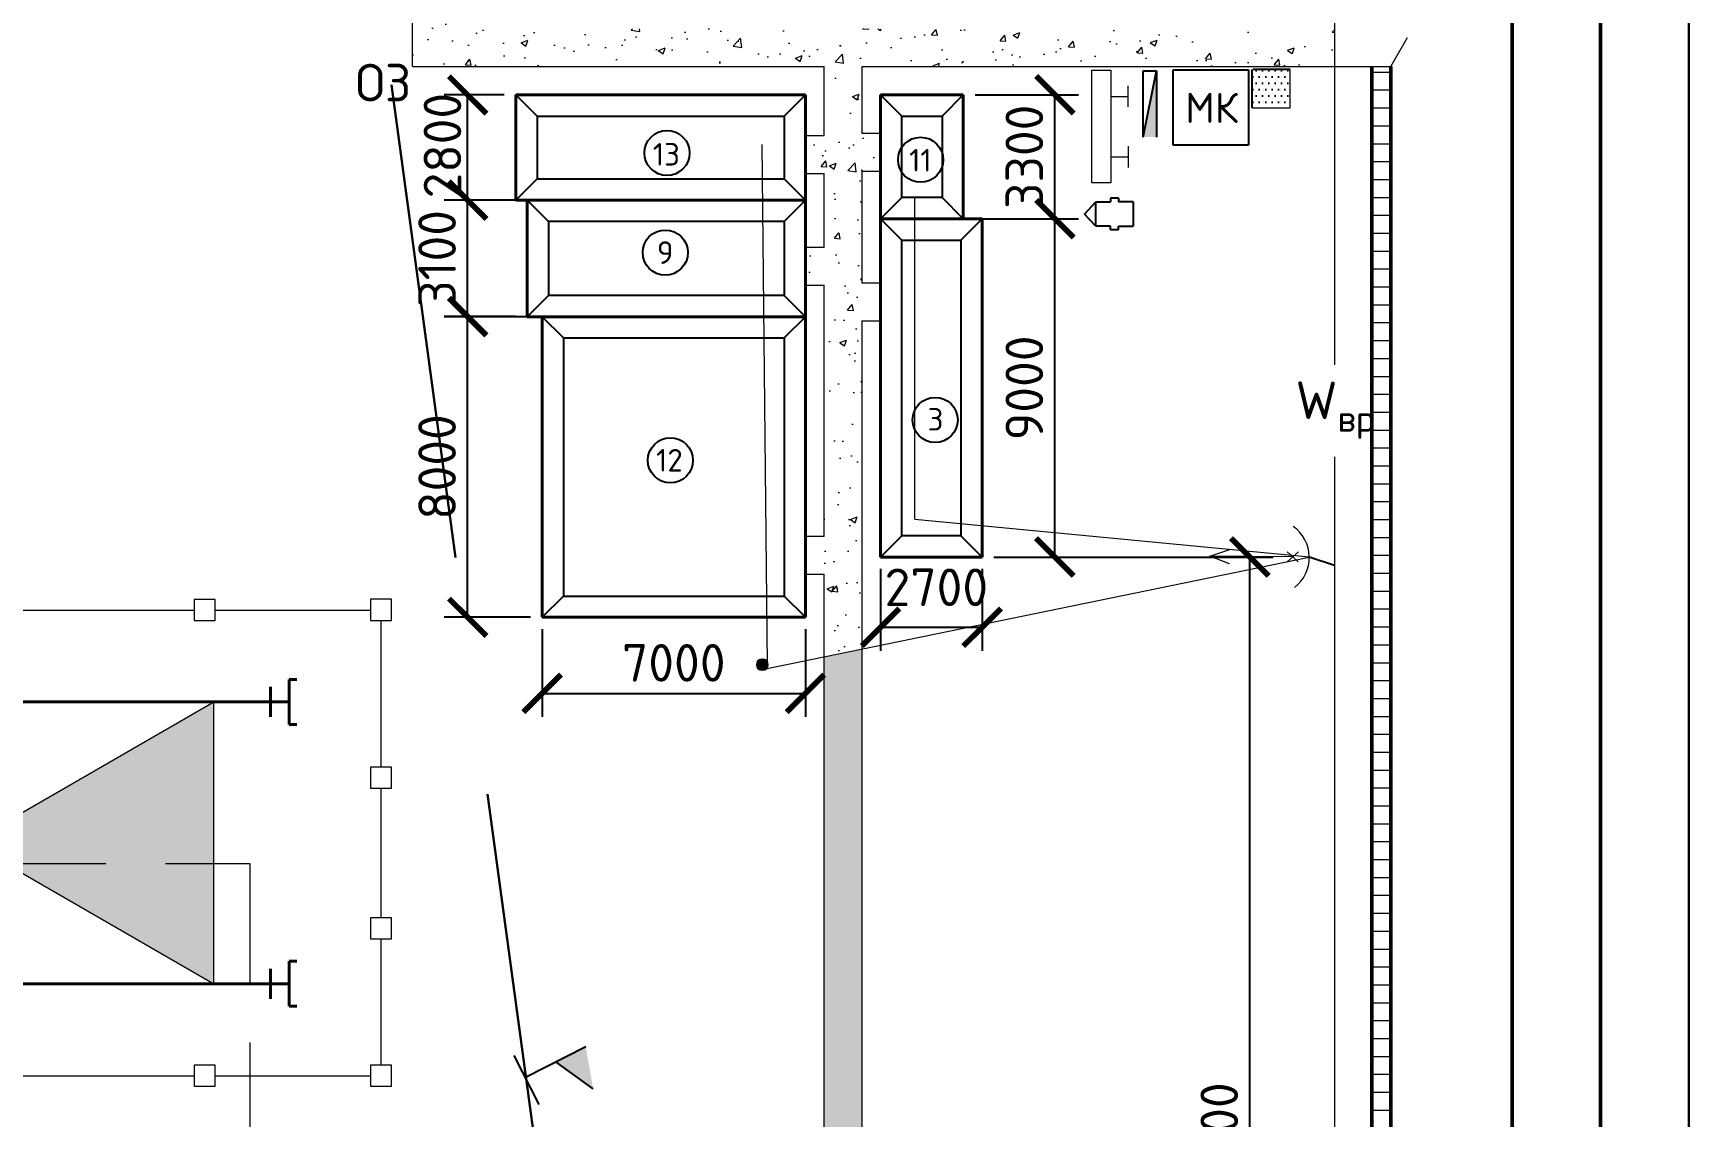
# Model space of a CAD drawing. Header units: millimetres. Extents: x -782 to 10910, y 3841 to 9763.
# Drawn here: x 2377.9 to 2465.9, y 8466.9 to 8524.5 of the extents above; entities that cross this region are included whole.
import ezdxf

# ---------------------------------------------------------------- set-up
doc = ezdxf.new("R2010")
doc.units = ezdxf.units.MM
doc.linetypes.add('штриховая2', pattern=[9.525, 6.35, -3.175])
for name, color, linetype, lineweight in [('0.2 сетевой', 7, 'Continuous', 20), ('красный', 1, 'Continuous', 30), ('Оbводка', 1, 'Continuous', 90), ('Тонкая 0.3', 140, 'Continuous', 25)]:
    doc.layers.add(name, color=color, linetype=linetype, lineweight=lineweight)
doc.layers.add('1', color=7, linetype='Continuous')
doc.layers.add('Системный слой', color=7, linetype='Continuous')
doc.styles.add('2.5', font='isocpeur.ttf', dxfattribs={"height": 2})
doc.styles.add('Isocpeur', font='isocpeur.ttf')
doc.dimstyles.new('М500 стройгенп', dxfattribs={"dimtxt": 2, "dimasz": 2, "dimexe": 1.25, "dimexo": 0.625, "dimtad": 1, "dimlfac": 500, "dimtxsty": '2.5', "dimblk": 'ARCHTICK', "dimcen": 2.5, "dimadec": 0, "dimazin": 0, "dimtfac": 1, "dimtmove": 0, "dimatfit": 3, "dimfxl": 1, "dimarcsym": 0})
pattern_1 = [(50, (2763.4176, 3860.6352), (4.5546167, -0.398477), [0.47625, -5.23875]), (355, (2763.4176, 3860.635), (-0.8810855, 4.776421), [0.381, -4.1910146]), (100.45144, (2763.797, 3860.602), (3.673531, 4.377944), [0.40475, -4.452256]), (46.1842, (2763.4176, 3861.905), (6.776976, -1.051058), [0.714375, -7.858125]), (96.63556, (2763.982, 3861.8176), (5.935103, 6.185653), [0.607126, -6.67839]), (351.18415, (2763.4176, 3861.905), (5.935103, 6.185653), [0.571499, -6.286493]), (21, (2764.0526, 3861.5877), (3.7903598, -2.55663), [0.47625, -5.23875]), (326, (2764.0526, 3861.5877), (1.5450507, 4.604699), [0.381, -4.191]), (71.45144, (2764.3684, 3861.3747), (5.3354105, 2.0480692), [0.40475, -4.4522484]), (37.5, (2763.4176, 3860.6352), (0.0772151, 2.11387597), [0, -4.1402, 0, -4.2545, 0, -4.206875]), (7.5, (2763.4176, 3860.6352), (1.6704916, 2.5045144), [0, -2.4257, 0, -4.04495, 0, -1.603375]), (327.5, (2762.0015, 3860.6352), (3.3897649, -0.1432186), [0, -1.5875, 0, -4.953, 0, -6.57225]), (317.5, (2761.3665, 3860.6352), (3.7032295, 0.6356623), [0, -2.06375, 0, -3.2893, 0, -4.66725])]
pattern_2 = [(50, (-61.2235, 5234.4324), (3.6436934, -0.3187817), [0.381, -4.191]), (355, (-61.2235, 5234.4324), (-0.7048684, 3.821137), [0.3048, -3.3528117]), (100.45144, (-60.9198, 5234.406), (2.938825, 3.502355), [0.3238002, -3.561805]), (46.1842, (-61.2235, 5235.4484), (5.421581, -0.8408466), [0.5715, -6.2865]), (96.63556, (-60.7717, 5235.3784), (4.748083, 4.9485225), [0.4857005, -5.342712]), (351.18415, (-61.2235, 5235.4484), (4.748083, 4.9485225), [0.457199, -5.029195]), (21, (-60.7155, 5235.1944), (3.0322878, -2.045304), [0.381, -4.191]), (326, (-60.7155, 5235.1944), (1.2360406, 3.6837593), [0.3048, -3.3528]), (71.451445, (-60.4628, 5235.024), (4.2683284, 1.6384554), [0.3238002, -3.5617988]), (37.5, (-61.2235, 5234.4324), (0.06177207, 1.69110078), [0, -3.31216, 0, -3.4036, 0, -3.3655]), (7.5, (-61.2235, 5234.4324), (1.33639325, 2.0036115), [0, -1.94056, 0, -3.23596, 0, -1.2827]), (327.5, (-62.3563, 5234.4324), (2.7118119, -0.1145749), [0, -1.27, 0, -3.9624, 0, -5.2578]), (317.5, (-62.8643, 5234.4324), (2.9625836, 0.5085298), [0, -1.651, 0, -2.63144, 0, -3.7338])]

# ---------------------------------------------------------------- blocks, each defined once
blk = doc.blocks.new('_ArchTick')
at = {"color": 0, "linetype": 'ByBlock', "const_width": 0.15}
blk.add_lwpolyline([(-0.5, -0.5), (0.5, 0.5)], dxfattribs=at)
blk = doc.blocks.new('*D746')
at = {"color": 0, "lineweight": -2, "transparency": 16777216}
for p, q in [((2428.952, 8496.654), (2443.818, 8496.654)), ((2442.568, 8433.624), (2442.568, 8496.654)), ((2432.096, 8433.624), (2443.818, 8433.624))]:
    blk.add_line(p, q, dxfattribs=at)
at = {"layer": 'Defpoints', "color": 0, "lineweight": -3, "transparency": 16777216}
for p in [(2428.327, 8496.654), (2442.568, 8496.654), (2431.471, 8433.624)]:
    blk.add_point(p, dxfattribs=at)
at = {"color": 0, "lineweight": -2, "transparency": 16777216, "xscale": 2, "yscale": 2, "zscale": 2}
for p, rotation in [((2442.568, 8496.654), 90), ((2442.568, 8433.624), 270)]:
    blk.add_blockref('_ArchTick', p, dxfattribs=dict(at, rotation=rotation))
at = {"color": 0, "lineweight": 20, "transparency": 16777216, "insert": (2440.943, 8465.139), "char_height": 2, "attachment_point": 5, "rotation": 90, "style": '2.5'}
blk.add_mtext('38500', dxfattribs=at)
blk = doc.blocks.new('*D790')
at = {"color": 0, "lineweight": -2, "transparency": 16777216}
for p, q in [((2428.952, 8514.654), (2433.449, 8514.654)), ((2432.199, 8496.654), (2432.199, 8514.654)), ((2428.952, 8496.654), (2433.449, 8496.654))]:
    blk.add_line(p, q, dxfattribs=at)
at = {"layer": 'Defpoints', "color": 0, "lineweight": -3, "transparency": 16777216}
for p in [(2428.327, 8514.654), (2432.199, 8514.654), (2428.327, 8496.654)]:
    blk.add_point(p, dxfattribs=at)
at = {"color": 0, "lineweight": -2, "transparency": 16777216, "xscale": 2, "yscale": 2, "zscale": 2}
for p, rotation in [((2432.199, 8514.654), 90), ((2432.199, 8496.654), 270)]:
    blk.add_blockref('_ArchTick', p, dxfattribs=dict(at, rotation=rotation))
at = {"color": 0, "lineweight": 20, "transparency": 16777216, "insert": (2430.574, 8505.654), "char_height": 2, "attachment_point": 5, "rotation": 90, "style": '2.5'}
blk.add_mtext('9000', dxfattribs=at)
blk = doc.blocks.new('*D791')
at = {"color": 0, "lineweight": -2, "transparency": 16777216}
for p, q in [((2427.952, 8521.254), (2433.449, 8521.254)), ((2432.199, 8514.654), (2432.199, 8521.254)), ((2427.952, 8514.654), (2433.449, 8514.654))]:
    blk.add_line(p, q, dxfattribs=at)
at = {"layer": 'Defpoints', "color": 0, "lineweight": -3, "transparency": 16777216}
for p in [(2427.327, 8521.254), (2432.199, 8521.254), (2427.327, 8514.654)]:
    blk.add_point(p, dxfattribs=at)
at = {"color": 0, "lineweight": -2, "transparency": 16777216, "xscale": 2, "yscale": 2, "zscale": 2}
for p, rotation in [((2432.199, 8521.254), 90), ((2432.199, 8514.654), 270)]:
    blk.add_blockref('_ArchTick', p, dxfattribs=dict(at, rotation=rotation))
at = {"color": 0, "lineweight": 20, "transparency": 16777216, "insert": (2430.574, 8517.954), "char_height": 2, "attachment_point": 5, "rotation": 90, "style": '2.5'}
blk.add_mtext('3300', dxfattribs=at)
blk = doc.blocks.new('*D792')
at = {"color": 0, "lineweight": -2, "transparency": 16777216}
for p, q in [((2404.927, 8492.821), (2404.927, 8488.148)), ((2418.927, 8492.821), (2418.927, 8488.148)), ((2404.927, 8489.398), (2418.927, 8489.398))]:
    blk.add_line(p, q, dxfattribs=at)
at = {"layer": 'Defpoints', "color": 0, "lineweight": -3, "transparency": 16777216}
for p in [(2404.927, 8493.446), (2418.927, 8493.446), (2418.927, 8489.398)]:
    blk.add_point(p, dxfattribs=at)
at = {"color": 0, "lineweight": -2, "transparency": 16777216, "xscale": 2, "yscale": 2, "zscale": 2, "rotation": 180}
blk.add_blockref('_ArchTick', (2404.927, 8489.398), dxfattribs=at)
at = {"color": 0, "lineweight": -2, "transparency": 16777216, "xscale": 2, "yscale": 2, "zscale": 2}
blk.add_blockref('_ArchTick', (2418.927, 8489.398), dxfattribs=at)
at = {"color": 0, "lineweight": 20, "transparency": 16777216, "insert": (2411.927, 8491.023), "char_height": 2, "attachment_point": 5, "style": '2.5'}
blk.add_mtext('7000', dxfattribs=at)
blk = doc.blocks.new('*D793')
at = {"color": 0, "lineweight": -2, "transparency": 16777216}
for p, q in [((2422.927, 8496.029), (2422.927, 8491.665)), ((2428.327, 8496.029), (2428.327, 8491.665)), ((2422.927, 8492.915), (2428.327, 8492.915))]:
    blk.add_line(p, q, dxfattribs=at)
at = {"layer": 'Defpoints', "color": 0, "lineweight": -3, "transparency": 16777216}
for p in [(2422.927, 8496.654), (2428.327, 8496.654), (2428.327, 8492.915)]:
    blk.add_point(p, dxfattribs=at)
at = {"color": 0, "lineweight": -2, "transparency": 16777216, "xscale": 2, "yscale": 2, "zscale": 2, "rotation": 180}
blk.add_blockref('_ArchTick', (2422.927, 8492.915), dxfattribs=at)
at = {"color": 0, "lineweight": -2, "transparency": 16777216, "xscale": 2, "yscale": 2, "zscale": 2}
blk.add_blockref('_ArchTick', (2428.327, 8492.915), dxfattribs=at)
at = {"color": 0, "lineweight": 20, "transparency": 16777216, "insert": (2425.895, 8495.043), "char_height": 2, "attachment_point": 5, "style": '2.5'}
blk.add_mtext('2700', dxfattribs=at)
blk = doc.blocks.new('*D794')
at = {"color": 0, "lineweight": -2, "transparency": 16777216}
for p, q in [((2404.302, 8509.446), (2399.714, 8509.446)), ((2400.964, 8493.446), (2400.964, 8509.446)), ((2404.302, 8493.446), (2399.714, 8493.446))]:
    blk.add_line(p, q, dxfattribs=at)
at = {"layer": 'Defpoints', "color": 0, "lineweight": -3, "transparency": 16777216}
for p in [(2400.964, 8509.446), (2404.927, 8509.446), (2404.927, 8493.446)]:
    blk.add_point(p, dxfattribs=at)
at = {"color": 0, "lineweight": -2, "transparency": 16777216, "xscale": 2, "yscale": 2, "zscale": 2}
for p, rotation in [((2400.964, 8509.446), 90), ((2400.964, 8493.446), 270)]:
    blk.add_blockref('_ArchTick', p, dxfattribs=dict(at, rotation=rotation))
at = {"color": 0, "lineweight": 20, "transparency": 16777216, "insert": (2399.339, 8501.446), "char_height": 2, "attachment_point": 5, "rotation": 90, "style": '2.5'}
blk.add_mtext('8000', dxfattribs=at)
blk = doc.blocks.new('*D795')
at = {"color": 0, "lineweight": -2, "transparency": 16777216}
for p, q in [((2403.505, 8515.646), (2399.714, 8515.646)), ((2400.964, 8509.449), (2400.964, 8515.646)), ((2403.505, 8509.449), (2399.714, 8509.449))]:
    blk.add_line(p, q, dxfattribs=at)
at = {"layer": 'Defpoints', "color": 0, "lineweight": -3, "transparency": 16777216}
for p in [(2400.964, 8515.646), (2404.13, 8515.646), (2404.13, 8509.449)]:
    blk.add_point(p, dxfattribs=at)
at = {"color": 0, "lineweight": -2, "transparency": 16777216, "xscale": 2, "yscale": 2, "zscale": 2}
for p, rotation in [((2400.964, 8515.646), 90), ((2400.964, 8509.449), 270)]:
    blk.add_blockref('_ArchTick', p, dxfattribs=dict(at, rotation=rotation))
at = {"color": 0, "lineweight": 20, "transparency": 16777216, "insert": (2399.339, 8512.547), "char_height": 2, "attachment_point": 5, "rotation": 90, "style": '2.5'}
blk.add_mtext('3100', dxfattribs=at)
blk = doc.blocks.new('*D796')
at = {"color": 0, "lineweight": -2, "transparency": 16777216}
for p, q in [((2402.902, 8521.246), (2399.714, 8521.246)), ((2400.964, 8515.646), (2400.964, 8521.246)), ((2402.902, 8515.646), (2399.714, 8515.646))]:
    blk.add_line(p, q, dxfattribs=at)
at = {"layer": 'Defpoints', "color": 0, "lineweight": -3, "transparency": 16777216}
for p in [(2400.964, 8521.246), (2403.527, 8521.246), (2403.527, 8515.646)]:
    blk.add_point(p, dxfattribs=at)
at = {"color": 0, "lineweight": -2, "transparency": 16777216, "xscale": 2, "yscale": 2, "zscale": 2}
for p, rotation in [((2400.964, 8521.246), 90), ((2400.964, 8515.646), 270)]:
    blk.add_blockref('_ArchTick', p, dxfattribs=dict(at, rotation=rotation))
at = {"color": 0, "lineweight": 20, "transparency": 16777216, "insert": (2399.625, 8518.55), "char_height": 2, "attachment_point": 5, "rotation": 90, "style": '2.5'}
blk.add_mtext('2800', dxfattribs=at)

msp = doc.modelspace()

# ---------------------------------------------------------------- hatches: boundary and pattern name
at = {"lineweight": 20}
h = msp.add_hatch(dxfattribs=at)
h.set_pattern_fill('AR-CONC', color=256, scale=0.02)
h.set_pattern_definition(pattern_2)
h.paths.add_polyline_path([(2425.672656, 8329.231557), (2424.672656, 8329.231557), (2424.672656, 8333.231547), (2425.672656, 8333.231547), (2425.672656, 8335.231547), (2424.672656, 8335.231547), (2424.672656, 8339.231537), (2425.672656, 8339.231537), (2425.672656, 8341.231537), (2424.672656, 8341.231537), (2424.672656, 8345.231527), (2425.672656, 8345.231527), (2425.672656, 8347.231527), (2424.672656, 8347.231527), (2424.672656, 8350.591515), (2425.672656, 8350.591515), (2425.672656, 8352.591515), (2424.672656, 8352.591515), (2424.672656, 8356.428716), (2422.672656, 8356.428716), (2422.672656, 8329.231557), (2403.962387, 8329.231557), (2403.962387, 8335.841822), (2422.672656, 8335.841822), (2422.672656, 8337.841822), (2420.16236, 8337.841822), (2420.16236, 8338.841707), (2418.16236, 8338.841763), (2418.16236, 8337.841822), (2414.762369, 8337.841822), (2414.762369, 8338.841822), (2412.762369, 8338.841822), (2412.762369, 8337.841822), (2409.362378, 8337.841822), (2409.362378, 8338.841822), (2407.362378, 8338.841822), (2407.362378, 8337.841822), (2403.962387, 8337.841822), (2403.962387, 8338.841822), (2401.962387, 8338.841822), (2401.962387, 8337.841822), (2401.962387, 8335.841822), (2401.962387, 8324.442641), (2403.962387, 8324.442641), (2403.962387, 8327.231557), (2422.672656, 8327.231557), (2422.672656, 8324.442641), (2424.672656, 8324.442641), (2424.672656, 8327.231557), (2425.672656, 8327.231557)])
h.paths.add_polyline_path([(2424.672656, 8358.641637), (2421.926595, 8358.641637), (2421.926595, 8361.378934), (2419.926595, 8361.378934), (2419.926595, 8356.641637), (2422.672656, 8356.641637), (2422.672656, 8356.428716), (2424.672656, 8356.428716)])
h.paths.add_polyline_path([(2421.926595, 8364.9697), (2419.926595, 8364.9697), (2419.926595, 8361.378934), (2421.926595, 8361.378934)])
h.paths.add_polyline_path([(2421.926595, 8414.311241), (2425.064089, 8414.311241), (2425.064089, 8416.311241), (2421.926595, 8416.311241), (2421.926595, 8427.666009), (2419.926595, 8426.072478), (2419.926595, 8407.526246), (2418.926595, 8407.526246), (2418.926595, 8405.526246), (2419.926595, 8405.526246), (2419.926595, 8401.751943), (2418.926595, 8401.751943), (2418.926595, 8400.268346), (2418.926595, 8399.751943), (2419.926595, 8399.751943), (2419.926595, 8395.996637), (2418.926595, 8395.996637), (2418.926595, 8394.668355), (2418.926595, 8393.996637), (2419.926595, 8393.996637), (2419.926595, 8364.9697), (2421.926595, 8364.9697)])
h.paths.add_polyline_path([(2421.926595, 8462.152437), (2419.926595, 8462.152437), (2419.926595, 8460.161667), (2421.926595, 8460.161667)])
h.paths.add_polyline_path([(2421.926595, 8464.143206), (2419.926595, 8464.143206), (2419.926595, 8462.152437), (2421.926595, 8462.152437)])
h.paths.add_polyline_path([(2421.926595, 8491.733107), (2419.926595, 8491.321527), (2419.926595, 8464.143206), (2421.926595, 8464.143206)])
h.paths.add_polyline_path([(2272.462503, 8332.167394), (2275.462498, 8332.167394), (2275.462498, 8335.047389), (2272.462503, 8335.047389)], flags=9)
h.paths.add_polyline_path([(2269.419992, 8522.383791), (2272.659986, 8522.383791), (2272.659986, 8525.263786), (2269.419992, 8525.263786)], flags=9)
h.paths.add_polyline_path([(2143.224145, 8526.727406), (2146.46414, 8526.727406), (2146.46414, 8529.607401), (2143.224145, 8529.607401)], flags=9)
h.paths.add_polyline_path([(2143.164145, 8332.167394), (2146.52414, 8332.167394), (2146.52414, 8335.047389), (2143.164145, 8335.047389)], flags=9)
h.paths.add_polyline_path([(2383.343704, 8332.167394), (2386.583698, 8332.167394), (2386.583698, 8335.047389), (2383.343704, 8335.047389)], flags=9)
h.paths.add_polyline_path([(2402.879385, 8526.727406), (2405.87938, 8526.727406), (2405.87938, 8529.607401), (2402.879385, 8529.607401)], flags=9)
h.paths.add_polyline_path([(2429.685453, 8359.34414), (2433.885453, 8359.34414), (2433.885453, 8364.14414), (2429.685453, 8364.14414)], flags=9)
h.paths.add_polyline_path([(2429.615179, 8363.399816), (2433.815179, 8363.399816), (2433.815179, 8368.199816), (2429.615179, 8368.199816)], flags=9)
h.paths.add_polyline_path([(2120.068267, 8422.28084), (2125.088267, 8422.28084), (2125.088267, 8427.894173), (2120.068267, 8427.894173)], flags=9)
h.paths.add_polyline_path([(2277.217038, 8561.498636), (2282.237038, 8561.498636), (2282.237038, 8567.11197), (2277.217038, 8567.11197)], flags=9)
h.paths.add_polyline_path([(2428.143051, 8457.022759), (2431.343051, 8457.022759), (2431.343051, 8461.822759), (2428.143051, 8461.822759)], flags=9)
h.paths.add_polyline_path([(2428.453891, 8459.980015), (2431.053891, 8459.980015), (2431.053891, 8464.780015), (2428.453891, 8464.780015)], flags=9)
h.paths.add_polyline_path([(2428.30718, 8462.893347), (2430.90718, 8462.893347), (2430.90718, 8467.693347), (2428.30718, 8467.693347)], flags=9)
h.paths.add_polyline_path([(2407.764666, 8400.183107), (2411.124661, 8400.183107), (2411.124661, 8403.063102), (2407.764666, 8403.063102)], flags=9)
h.paths.add_polyline_path([(2407.764666, 8360.051882), (2411.244661, 8360.051882), (2411.244661, 8362.931877), (2407.764666, 8362.931877)], flags=9)
h.paths.add_polyline_path([(2439.155311, 8360.051882), (2442.515306, 8360.051882), (2442.515306, 8362.931877), (2439.155311, 8362.931877)], flags=9)
h.paths.add_polyline_path([(2397.50658, 8546.892266), (2399.546576, 8546.892266), (2399.546576, 8549.772262), (2397.50658, 8549.772262)], flags=9)
h.paths.add_polyline_path([(2431.255211, 8440.720227), (2433.295208, 8440.720227), (2433.295208, 8443.600222), (2431.255211, 8443.600222)], flags=9)
h.paths.add_polyline_path([(2430.823871, 8403.219409), (2432.863867, 8403.219409), (2432.863867, 8406.099404), (2430.823871, 8406.099404)], flags=9)
h.paths.add_polyline_path([(2412.245508, 8343.618778), (2413.805505, 8343.618778), (2413.805505, 8346.498773), (2412.245508, 8346.498773)], flags=25)
h.paths.add_polyline_path([(2401.826429, 8343.922491), (2403.266427, 8343.922491), (2403.266427, 8346.802486), (2401.826429, 8346.802486)], flags=9)
h.paths.add_polyline_path([(2406.845517, 8343.618778), (2408.405514, 8343.618778), (2408.405514, 8346.498773), (2406.845517, 8346.498773)], flags=25)
h.paths.add_polyline_path([(2424.14624, 8516.393707), (2425.946237, 8516.393707), (2425.946237, 8519.273702), (2424.14624, 8519.273702)], flags=9)
h.paths.add_polyline_path([(2430.809473, 8350.578989), (2432.249471, 8350.578989), (2432.249471, 8353.458984), (2430.809473, 8353.458984)], flags=9)
h.paths.add_polyline_path([(2418.836242, 8543.776785), (2420.996238, 8543.776785), (2420.996238, 8546.65678), (2418.836242, 8546.65678)], flags=9)
h.paths.add_polyline_path([(2412.714313, 8427.937411), (2414.75431, 8427.937411), (2414.75431, 8430.817406), (2412.714313, 8430.817406)], flags=9)
h.paths.add_polyline_path([(2408.577874, 8548.138174), (2410.617871, 8548.138174), (2410.617871, 8551.018169), (2408.577874, 8551.018169)], flags=9)
h.paths.add_polyline_path([(2415.459568, 8394.511457), (2416.899566, 8394.511457), (2416.899566, 8397.391452), (2415.459568, 8397.391452)], flags=9)
h.paths.add_polyline_path([(2431.401588, 8327.706352), (2432.601586, 8327.706352), (2432.601586, 8330.586347), (2431.401588, 8330.586347)], flags=9)
h.paths.add_polyline_path([(2425.131076, 8502.604093), (2426.571073, 8502.604093), (2426.571073, 8505.484088), (2425.131076, 8505.484088)], flags=9)
h.paths.add_polyline_path([(2410.516056, 8516.707682), (2412.556052, 8516.707682), (2412.556052, 8519.587677), (2410.516056, 8519.587677)], flags=9)
h.paths.add_polyline_path([(2410.677394, 8500.423416), (2412.71739, 8500.423416), (2412.71739, 8503.303411), (2410.677394, 8503.303411)], flags=9)
h.paths.add_polyline_path([(2410.754755, 8511.476071), (2412.194753, 8511.476071), (2412.194753, 8514.356066), (2410.754755, 8514.356066)], flags=9)
h.paths.add_polyline_path([(2422.551417, 8308.860807), (2423.991415, 8308.860807), (2423.991415, 8311.740803), (2422.551417, 8311.740803)], flags=9)
h.paths.add_polyline_path([(2431.170657, 8339.790451), (2432.370655, 8339.790451), (2432.370655, 8342.670446), (2431.170657, 8342.670446)], flags=9)
h.paths.add_polyline_path([(2431.401588, 8333.706342), (2432.601586, 8333.706342), (2432.601586, 8336.586337), (2431.401588, 8336.586337)], flags=9)
h.paths.add_polyline_path([(2430.809473, 8345.178998), (2432.249471, 8345.178998), (2432.249471, 8348.058993), (2430.809473, 8348.058993)], flags=9)
h.paths.add_polyline_path([(2417.592985, 8344.279091), (2419.632981, 8344.279091), (2419.632981, 8347.159086), (2417.592985, 8347.159086)], flags=25)
h.paths.add_polyline_path([(2415.459568, 8405.711438), (2416.899566, 8405.711438), (2416.899566, 8408.591433), (2415.459568, 8408.591433)], flags=9)
h.paths.add_polyline_path([(2415.459568, 8400.111447), (2416.899566, 8400.111447), (2416.899566, 8402.991443), (2415.459568, 8402.991443)], flags=9)
h.paths.add_polyline_path([(2419.926595, 8460.161667), (2419.926595, 8426.072478), (2421.926595, 8427.666009), (2421.926595, 8460.161667)])
h = msp.add_hatch(dxfattribs=at)
h.set_pattern_fill('ANSI31', color=256, scale=0.3, angle=135)
h.set_pattern_definition([(180, (-61.2235, 5234.4324), (-2e-16, -0.9525), [])])
h.paths.add_polyline_path([(2450.064089, 8567.171483), (2449.064089, 8566.171483), (2449.064089, 8541.442641), (2450.064089, 8541.442641)])
h.paths.add_polyline_path([(2450.064089, 8361.378934), (2449.064089, 8361.378934), (2449.064089, 8324.442641), (2450.064089, 8324.442641)])
h.paths.add_polyline_path([(2450.064089, 8317.442641), (2449.064089, 8317.442641), (2449.064089, 8294.22853), (2450.064089, 8293.22853)])
h.paths.add_polyline_path([(2450.064089, 8364.9697), (2449.064089, 8364.9697), (2449.064089, 8361.378934), (2450.064089, 8361.378934)])
h.paths.add_polyline_path([(2450.064089, 8460.161667), (2449.064089, 8460.161667), (2449.064089, 8364.9697), (2450.064089, 8364.9697)])
h.paths.add_polyline_path([(2450.064089, 8462.152437), (2449.064089, 8462.152437), (2449.064089, 8460.161667), (2450.064089, 8460.161667)])
h.paths.add_polyline_path([(2450.064089, 8464.143206), (2449.064089, 8464.143206), (2449.064089, 8462.152437), (2450.064089, 8462.152437)])
h.paths.add_polyline_path([(2450.064089, 8534.442641), (2449.064089, 8534.442641), (2449.064089, 8526.395442), (2450.064089, 8526.395442)])
h.paths.add_polyline_path([(2449.064089, 8524.766248), (2450.064089, 8524.766248), (2450.064089, 8526.395442), (2449.064089, 8526.395442)])
h.paths.add_polyline_path([(2450.064089, 8522.766248), (2449.064089, 8522.766248), (2449.064089, 8464.143206), (2450.064089, 8464.143206)])
at = {"lineweight": 25}
h = msp.add_hatch(dxfattribs=at)
h.set_pattern_fill('ANSI31', color=256)
h.set_pattern_definition([(45, (2763.4176, 3860.6352), (-2.245064, 2.245064), [])])
h.paths.add_polyline_path([(2395.225894, 8324.442641), (2389.689209, 8324.442641), (2389.689209, 8317.442641), (2394.268934, 8317.442641)])
h.paths.add_polyline_path([(2367.578799, 8327.027965), (2367.89225, 8329.326446, -0.033531004), (2365.471452, 8331.442641), (2183.471452, 8331.442641, -0.033546474), (2181.049474, 8329.325546), (2181.363583, 8327.027894, -0.454591532), (2183.180298, 8325.442641), (2365.762606, 8325.442641, -0.454492205)])
h.paths.add_polyline_path([(2393.668887, 8545.688801), (2392.589411, 8545.7961, -0.097320235), (2384.41866, 8541.449212), (2154.673974, 8541.442676), (2153.578788, 8533.431577, -0.071737884), (2160.355396, 8534.442361), (2166.500889, 8534.472079, -0.164269753), (2181.049474, 8529.559736), (2181.363583, 8531.857389, -0.374956444), (2179.980303, 8533.442641, -1), (2183.180298, 8533.442641), (2365.762606, 8533.442641, -1), (2368.9626, 8533.442641, -0.381458001), (2367.5432, 8531.852869), (2367.861169, 8529.505667, -0.164703998), (2382.442014, 8534.442641), (2395.192371, 8534.442641)])
h.paths.add_polyline_path([(2159.720896, 8535.5702, -1), (2160.040895, 8535.5702, -1)], flags=16)
h.paths.add_polyline_path([(2367.5432, 8531.852869, -0.447745786), (2365.762606, 8533.442641), (2183.180298, 8533.442641, -0.454591532), (2181.363583, 8531.857389), (2181.049474, 8529.559736, -0.033546474), (2183.471452, 8527.442641), (2365.501372, 8527.443071, -0.032682346), (2367.861169, 8529.505667)])
h.paths.add_polyline_path([(2295.346246, 8532.845041), (2295.346246, 8539.445041), (2290.546246, 8539.445041), (2290.546246, 8532.845041)], flags=24)
h.paths.add_polyline_path([(2295.346246, 8525.496539), (2295.346246, 8532.096539), (2290.546246, 8532.096539), (2290.546246, 8525.496539)], flags=9)
h.paths.add_polyline_path([(2195.408605, 8525.767641), (2201.608605, 8525.767641), (2201.608605, 8530.567641), (2195.408605, 8530.567641)], flags=9)
at = {"lineweight": 20}
h = msp.add_hatch(dxfattribs=at)
h.set_pattern_fill('AR-CONC', color=256, scale=0.025)
h.set_pattern_definition(pattern_1)
h.paths.add_polyline_path([(2447.064089, 8324.442641), (2395.225894, 8324.442641), (2394.268934, 8317.442641), (2447.064089, 8317.442641)])
edge = h.paths.add_edge_path()
edge.add_line((2395.225894, 8324.442641), (2376.380411, 8324.442641))
edge.add_arc((2376.380411, 8336.443027), 12.000386, 223.86662461, 270, ccw=False)
edge.add_line((2367.728674, 8328.126976), (2367.578799, 8327.027965))
edge.add_arc((2367.362603, 8325.442641), 1.599997, 0, 82.23429528, ccw=False)
edge.add_arc((2367.362603, 8325.442641), 1.599997, -180, 0, ccw=False)
edge.add_line((2365.762606, 8325.442641), (2183.180298, 8325.442641))
edge.add_arc((2181.5803, 8325.442641), 1.599997, -180, 0, ccw=False)
edge.add_arc((2181.5803, 8325.442641), 1.599997, 97.78457087, 180, ccw=False)
edge.add_line((2181.363583, 8327.027894), (2181.213441, 8328.126156))
edge.add_arc((2172.562492, 8336.443027), 12.000386, 270, 316.12794469, ccw=False)
edge.add_line((2172.562492, 8324.442641), (2153.717009, 8324.442641))
edge.add_line((2153.717009, 8324.442641), (2154.673969, 8317.442641))
edge.add_line((2154.673969, 8317.442641), (2394.268934, 8317.442641))
edge.add_line((2394.268934, 8317.442641), (2395.225894, 8324.442641))
edge = h.paths.add_edge_path()
edge.add_arc((2376.380411, 8336.443027), 12.000386, 204.62550124, 223.86662461, ccw=False)
edge.add_line((2365.471452, 8331.442641), (2272.723702, 8331.442641))
edge.add_arc((2271.58981, 8331.83543), 1.199998, 199.10645728, 340.89354272, ccw=False)
edge.add_line((2270.455917, 8331.442641), (2183.471452, 8331.442641))
edge.add_arc((2172.562492, 8336.443027), 12.000386, 316.12794469, 335.37449876, ccw=False)
edge.add_line((2181.213441, 8328.126156), (2181.363583, 8327.027894))
edge.add_arc((2181.5803, 8325.442641), 1.599997, 0, 97.78457087, ccw=False)
edge.add_line((2183.180298, 8325.442641), (2365.762606, 8325.442641))
edge.add_arc((2367.362603, 8325.442641), 1.599997, 82.23429528, 180, ccw=False)
edge.add_line((2367.578799, 8327.027965), (2367.728674, 8328.126976))
edge = h.paths.add_edge_path()
edge.add_line((2394.244102, 8541.442641), (2154.673969, 8541.442641))
edge.add_line((2154.673969, 8541.442641), (2153.717009, 8534.442641))
edge.add_line((2153.717009, 8534.442641), (2172.562492, 8534.442641))
edge.add_arc((2172.562492, 8522.442255), 12.000386, 43.87205531, 90, ccw=False)
edge.add_line((2181.213441, 8530.759127), (2181.363583, 8531.857389))
edge.add_arc((2181.5803, 8533.442641), 1.599997, 180, 262.21542913, ccw=False)
edge.add_arc((2181.5803, 8533.442641), 1.599997, 0, 180, ccw=False)
edge.add_line((2183.180298, 8533.442641), (2365.762606, 8533.442641))
edge.add_arc((2367.362603, 8533.442641), 1.599997, 0, 180, ccw=False)
edge.add_arc((2367.362603, 8533.442641), 1.599997, -83.51900907, 0, ccw=False)
edge.add_line((2367.5432, 8531.852869), (2367.861169, 8529.505667))
edge.add_arc((2427.302929, 8436.751859), 110.1662, 117.53133097, 122.65399107, ccw=False)
edge.add_line((2376.380411, 8534.442641), (2395.192371, 8534.442641))
edge.add_line((2395.192371, 8534.442641), (2394.244102, 8541.442641))
edge = h.paths.add_edge_path()
edge.add_line((2154.673969, 8541.442641), (2145.423074, 8541.442641))
edge.add_line((2145.423074, 8541.442641), (2145.427188, 8534.050072))
edge.add_arc((2148.471452, 8522.442641), 12, 90, 104.69589657, ccw=False)
edge.add_line((2148.471452, 8534.442641), (2153.717009, 8534.442641))
edge.add_line((2153.717009, 8534.442641), (2154.673969, 8541.442641))
edge = h.paths.add_edge_path()
edge.add_line((2367.861169, 8529.505667), (2367.5432, 8531.852869))
edge.add_arc((2367.362603, 8533.442641), 1.599997, 180, 276.48099093, ccw=False)
edge.add_line((2365.762606, 8533.442641), (2183.180298, 8533.442641))
edge.add_arc((2181.5803, 8533.442641), 1.599997, -97.78457087, 0, ccw=False)
edge.add_line((2181.363583, 8531.857389), (2181.213441, 8530.759127))
edge.add_arc((2172.562492, 8522.442255), 12.000386, 24.62550124, 43.87205531, ccw=False)
edge.add_line((2183.471452, 8527.442641), (2268.081321, 8527.442641))
edge.add_arc((2268.667298, 8526.395442), 1.199998, 60.7700888, 119.2299112, ccw=False)
edge.add_line((2269.253276, 8527.442641), (2365.471452, 8527.442641))
edge.add_arc((2367.611719, 8527.379035), 2.141212, 83.30987815, 178.29773268, ccw=False)
h.paths.add_polyline_path([(2269.419992, 8526.727406), (2272.659986, 8526.727406), (2272.659986, 8527.442641), (2269.419992, 8527.442641)])
h.paths.add_polyline_path([(2395.192371, 8534.442641), (2447.064089, 8534.442641), (2447.064089, 8541.442641), (2394.244102, 8541.442641)])
edge = h.paths.add_edge_path()
edge.add_arc((2153.471452, 8517.442641), 24, 109.59180627, 180)
edge.add_line((2129.471452, 8517.442641), (2129.471452, 8341.442641))
edge.add_arc((2153.471452, 8341.442641), 24, 180, 270)
edge.add_line((2153.471452, 8317.442641), (2154.673969, 8317.442641))
edge.add_line((2154.673969, 8317.442641), (2153.717009, 8324.442641))
edge.add_line((2153.717009, 8324.442641), (2148.471452, 8324.442641))
edge.add_arc((2125.500889, 8313.472079), 25.455844, 25.52877937, 64.47122063)
edge.add_line((2136.471452, 8336.442641), (2136.471452, 8522.442641))
edge.add_arc((2148.471452, 8522.442641), 12, 104.69589657, 180, ccw=False)
edge.add_line((2145.427188, 8534.050072), (2145.423847, 8540.053171))
at = {"lineweight": 25}
h = msp.add_hatch(dxfattribs=at)
h.set_pattern_fill('AR-CONC', color=256, scale=0.025)
h.set_pattern_definition(pattern_1)
h.paths.add_polyline_path([(2179.980303, 8325.442641, -0.374956444), (2181.363583, 8327.027894), (2181.213441, 8328.126156, -0.204033738), (2172.562492, 8324.442641), (2160.471452, 8324.442641, -0.072953131), (2153.578788, 8325.453705), (2154.673969, 8317.442641), (2388.189209, 8317.442641), (2388.189209, 8324.442641), (2376.380411, 8324.442641, -0.077886135), (2372.709113, 8325.018018), (2368.957578, 8325.315967, -0.96113778), (2365.762606, 8325.442641), (2183.180298, 8325.442641, -1)])
h.paths.add_polyline_path([(2129.902842, 8409.508791), (2136.502842, 8409.508791), (2136.502842, 8414.308791), (2129.902842, 8414.308791)], flags=24)
h.paths.add_polyline_path([(2131.396452, 8340.341351), (2137.996452, 8340.341351), (2137.996452, 8345.141351), (2131.396452, 8345.141351)], flags=24)
h.paths.add_polyline_path([(2129.28449, 8461.47917), (2132.974484, 8461.47917), (2132.974484, 8465.799163), (2129.28449, 8465.799163)], flags=9)
h.paths.add_polyline_path([(2295.346246, 8318.540241), (2295.346246, 8325.140241), (2290.546246, 8325.140241), (2290.546246, 8318.540241)], flags=24)
edge = h.paths.add_edge_path()
edge.add_arc((2153.471452, 8517.442641), 24, 109.59160183, 180)
edge.add_line((2129.471452, 8517.442641), (2129.471452, 8341.442641))
edge.add_arc((2153.471452, 8341.442641), 24, 180, 270)
edge.add_line((2153.471452, 8317.442641), (2154.673969, 8317.442641))
edge.add_line((2154.673969, 8317.442641), (2153.717009, 8324.442641))
edge.add_line((2153.717009, 8324.442641), (2153.578788, 8325.453705))
edge.add_arc((2160.471452, 8348.442641), 24, 180, 253.30994122, ccw=False)
edge.add_line((2136.471452, 8348.442641), (2136.471452, 8522.442641))
edge.add_arc((2148.471452, 8522.442641), 12, 104.69537151, 180, ccw=False)
edge.add_line((2145.427294, 8534.0501), (2145.423928, 8540.0532))
at = {"lineweight": 20}
h = msp.add_hatch(dxfattribs=at)
h.set_pattern_fill('AR-CONC', color=256, scale=0.02)
h.set_pattern_definition(pattern_2)
h.paths.add_polyline_path([(2421.926595, 8517.197414), (2422.926595, 8517.197414), (2422.926595, 8519.197414), (2421.926595, 8519.197414), (2421.926595, 8522.766248), (2447.064089, 8522.766248), (2447.064089, 8524.766248), (2400.039763, 8524.766248), (2400.039763, 8526.395442), (2398.039763, 8526.395442), (2398.039763, 8522.766248), (2419.926595, 8522.766248), (2419.926595, 8519.065434), (2418.926595, 8519.065434), (2418.926595, 8517.065434), (2419.926595, 8517.065434), (2419.926595, 8513.122086), (2418.926595, 8513.122086), (2418.926595, 8511.122086), (2419.926595, 8511.122086), (2419.926595, 8497.737541), (2418.926595, 8497.737541), (2418.926595, 8495.737541), (2419.926595, 8495.737541), (2419.926595, 8491.321527), (2421.926595, 8491.733107), (2421.926595, 8509.230757), (2422.926595, 8509.230757), (2422.926595, 8511.230757), (2421.926595, 8511.230757)])
h.paths.add_polyline_path([(2400.039763, 8534.442641), (2398.039763, 8534.442641), (2398.039763, 8526.395442), (2400.039763, 8526.395442)])
h = msp.add_hatch(dxfattribs=at)
h.set_pattern_fill('ANSI31', color=256, angle=90)
h.set_pattern_definition([(135, (-61.2235, 5234.4324), (-2.245064, -2.245064), [])])
h.paths.add_polyline_path([(2183.471452, 8331.442641, -0.084176912), (2181.213441, 8328.126156), (2181.363583, 8327.027894, -0.454591532), (2183.180298, 8325.442641), (2365.762606, 8325.442641, -0.454492205), (2367.578799, 8327.027965), (2367.728674, 8328.126976, -0.084153049), (2365.471452, 8331.442641), (2272.723702, 8331.442641, -0.71189231), (2270.455917, 8331.442641)])
h.paths.add_polyline_path([(2183.180298, 8533.442641, -0.454591532), (2181.363583, 8531.857389), (2181.213441, 8530.759127, -0.084176912), (2183.471452, 8527.442641), (2268.081321, 8527.442641, -0.260759243), (2269.253276, 8527.442641), (2365.471452, 8527.442641, -0.083164554), (2367.696088, 8530.724272), (2367.5432, 8531.852869, -0.447745786), (2365.762606, 8533.442641)])
h.paths.add_polyline_path([(2269.422375, 8526.787795), (2274.822375, 8526.787795), (2274.822375, 8531.587795), (2269.422375, 8531.587795)], flags=9)
h.paths.add_polyline_path([(2403.127026, 8526.141709), (2408.127026, 8526.141709), (2408.127026, 8530.941709), (2403.127026, 8530.941709)], flags=9)
msp.add_hatch(color=7).paths.add_polyline_path([(2437.597424, 8522.533624), (2436.891753, 8519.00527), (2437.597424, 8519.00527)])
at = {"lineweight": 25}
h = msp.add_hatch(color=1, dxfattribs=at)
h.paths.add_polyline_path([(2416.637581, 8491.20274, 0.414213562), (2416.35855, 8490.923709, 0.414213562), (2416.637581, 8490.644679)])
h.paths.add_polyline_path([(2416.637581, 8491.20274), (2416.637581, 8490.644679, 0.414213562), (2416.916611, 8490.923709, 0.414213562)])
at = {"lineweight": 20}
h = msp.add_hatch(color=256, dxfattribs=at)
h.dxf.hatch_style = 1
h.paths.add_polyline_path([(2387.471453, 8378.542641), (2376.378118, 8378.542641), (2374.471452, 8377.442641), (2387.471453, 8369.942641)])
h.paths.add_polyline_path([(2387.471453, 8384.942641), (2376.378118, 8378.542641), (2387.471453, 8378.542641)])
h.paths.add_polyline_path([(2172.549531, 8377.19577), (2172.254139, 8377.355183), (2172.816576, 8378.397377), (2172.564785, 8378.542641), (2161.47145, 8378.542641), (2161.47145, 8369.942641), (2171.874077, 8375.944156)])
h.paths.add_polyline_path([(2161.47145, 8384.942641), (2161.47145, 8378.542641), (2172.564785, 8378.542641)])
h.paths.add_polyline_path([(2172.564785, 8480.342641), (2161.47145, 8480.342641), (2161.47145, 8473.942641)])
h.paths.add_polyline_path([(2161.47145, 8488.942641), (2161.47145, 8480.342641), (2172.564785, 8480.342641), (2174.471452, 8481.442641)])
h.paths.add_polyline_path([(2387.471453, 8480.342641), (2376.378118, 8480.342641), (2387.471453, 8473.942641)])
h.paths.add_polyline_path([(2387.471453, 8488.942641), (2376.230943, 8482.457732), (2376.164663, 8482.17853), (2376.491248, 8482.101002), (2376.110485, 8480.497045), (2376.378118, 8480.342641), (2387.471453, 8480.342641)])
at = {"layer": 'Системный слой', "lineweight": 25}
h = msp.add_hatch(dxfattribs=at)
h.set_pattern_fill('DOTS', scale=0.213333, style=0)
h.set_pattern_definition([(0, (1452.1365, 8541.1763), (0.16933305, 0.3386661), [0, -0.3386661])])
h.paths.add_polyline_path([(2444.720373, 8522.593165), (2444.720373, 8520.564712), (2442.69192, 8520.564712), (2442.69192, 8522.593165), (2443.095975, 8522.593165)])
at = {"layer": 'Тонкая 0.3', "ltscale": 5}
msp.add_hatch(color=7, dxfattribs=at).paths.add_polyline_path([(2407.243419, 8470.597675), (2405.646499, 8469.786266), (2407.640737, 8468.355907)])

# ---------------------------------------------------------------- linework, layer by layer
at = {"color": 3, "lineweight": 50}
msp.add_line((2461.218484, 8572.438661), (2461.218484, 8463.752434), dxfattribs=at)
at = {"color": 1, "lineweight": 30}
msp.add_line((2465.921606, 8572.438661), (2465.921606, 8422.801829), dxfattribs=at)
at = {"color": 240, "lineweight": 20, "true_color": 0xed1f24}
for p, q in [((2447.064089, 8564.171437), (2447.064089, 8506.881058)), ((2416.916611, 8490.923709), (2416.637581, 8518.604109)), ((2424.743783, 8498.669933), (2424.743783, 8515.785097)), ((2447.064089, 8501.988469), (2447.064089, 8296.228527)), ((2424.743783, 8498.669933), (2445.729384, 8496.671469)), ((2445.729778, 8496.631576), (2416.637581, 8490.644679))]:
    msp.add_line(p, q, dxfattribs=at)
at = {"linetype": 'штриховая2', "lineweight": 30, "ltscale": 4}
msp.add_line((2391.791806, 8559.545172), (2411.946869, 8410.763132), dxfattribs=at)
at = {"lineweight": 20}
for p, q in [((2398.039763, 8522.766248), (2398.039763, 8534.442641)), ((2450.064089, 8522.766248), (2450.956577, 8524.312083)), ((2398.039763, 8522.766248), (2419.926595, 8522.766248)), ((2419.926595, 8519.065434), (2419.926595, 8522.766248)), ((2421.926595, 8522.766248), (2421.926595, 8519.197414)), ((2421.926595, 8522.766248), (2449.064089, 8522.766248)), ((2444.720373, 8520.564712), (2444.720373, 8522.593165)), ((2449.064089, 8522.766248), (2450.064089, 8522.766248)), ((2442.69192, 8520.564712), (2444.720373, 8520.564712)), ((2419.926595, 8519.065434), (2418.926595, 8519.065434)), ((2422.926595, 8519.197414), (2421.926595, 8519.197414)), ((2418.926595, 8517.065434), (2419.926595, 8517.065434)), ((2419.926595, 8513.122086), (2419.926595, 8517.065434)), ((2421.926595, 8517.197414), (2421.926595, 8511.230757)), ((2421.926595, 8517.197414), (2422.926595, 8517.197414)), ((2419.926595, 8513.122086), (2418.926595, 8513.122086)), ((2418.926595, 8511.122086), (2419.926595, 8511.122086)), ((2419.926595, 8497.737541), (2419.926595, 8511.122086)), ((2422.926595, 8511.230757), (2421.926595, 8511.230757)), ((2421.926595, 8509.230757), (2421.926595, 8433.230366)), ((2421.926595, 8509.230757), (2422.926595, 8509.230757)), ((2419.926595, 8497.737541), (2418.926595, 8497.737541)), ((2418.926595, 8495.737541), (2419.926595, 8495.737541)), ((2419.926595, 8430.217272), (2419.926595, 8495.737541)), ((2377.131077, 8493.830586), (2386.411386, 8493.830586)), ((2387.531384, 8493.830586), (2391.471452, 8493.830586)), ((2391.471452, 8493.830586), (2395.799397, 8493.830586)), ((2396.371452, 8488.942641), (2396.371452, 8493.282642)), ((2374.471452, 8481.442641), (2387.471453, 8488.942641)), ((2387.471453, 8488.142643), (2387.471453, 8488.942641)), ((2387.471453, 8473.942641), (2387.471453, 8488.942641)), ((2396.371452, 8485.473545), (2396.371452, 8488.942641)), ((2396.371452, 8477.457237), (2396.371452, 8484.353547)), ((2374.471452, 8481.442641), (2387.471453, 8473.942641)), ((2396.371452, 8469.60264), (2396.371452, 8476.337239)), ((2377.131077, 8469.042641), (2386.411386, 8469.042641)), ((2387.531384, 8469.042641), (2391.471452, 8469.042641)), ((2391.471452, 8469.042641), (2395.799397, 8469.042641))]:
    msp.add_line(p, q, dxfattribs=at)
at = {"color": 5, "lineweight": 50}
msp.add_line((2456.515361, 8465.743203), (2456.515361, 8527.99544), dxfattribs=at)
at = {"lineweight": 25}
for p, q in [((2438.493456, 8522.575253), (2442.493449, 8522.575253)), ((2438.493456, 8518.57526), (2438.493456, 8522.575253)), ((2442.493449, 8522.575253), (2442.493449, 8518.57526)), ((2444.720373, 8522.593165), (2442.746849, 8522.593165)), ((2403.52662, 8521.245857), (2404.657989, 8520.114488)), ((2418.926595, 8521.245857), (2417.795226, 8520.114488)), ((2422.926595, 8521.253717), (2424.057964, 8520.122348)), ((2427.326587, 8521.253717), (2426.195219, 8520.122348)), ((2404.657989, 8520.114488), (2404.657989, 8516.777235)), ((2404.657989, 8520.114488), (2417.795226, 8520.114488)), ((2417.795226, 8520.114488), (2417.795226, 8516.777235)), ((2424.057964, 8515.785097), (2424.057964, 8520.122348)), ((2424.057964, 8520.122348), (2426.195219, 8520.122348)), ((2426.195219, 8520.122348), (2426.195219, 8515.785097)), ((2442.493449, 8518.57526), (2438.493456, 8518.57526)), ((2403.52662, 8515.645866), (2404.657989, 8516.777235)), ((2404.657989, 8516.777235), (2417.795226, 8516.777235)), ((2418.926595, 8515.645866), (2417.795226, 8516.777235)), ((2404.126619, 8515.645866), (2405.257988, 8514.514497)), ((2418.926595, 8515.645866), (2417.795226, 8514.514497)), ((2422.926595, 8514.653728), (2424.057964, 8515.785097)), ((2426.195219, 8515.785097), (2424.057964, 8515.785097)), ((2427.326587, 8514.653728), (2426.195219, 8515.785097)), ((2422.926595, 8514.653728), (2424.057964, 8513.522359)), ((2428.326586, 8514.653728), (2427.195217, 8513.522359)), ((2405.257988, 8514.514497), (2405.257988, 8510.577246)), ((2417.795226, 8514.514497), (2405.257988, 8514.514497)), ((2417.795226, 8514.514497), (2417.795226, 8510.577246)), ((2424.057964, 8497.785127), (2424.057964, 8513.522359)), ((2424.057964, 8513.522359), (2427.195217, 8513.522359)), ((2427.195217, 8513.522359), (2427.195217, 8497.785127)), ((2404.126619, 8509.445877), (2405.257988, 8510.577246)), ((2417.795226, 8510.577246), (2405.257988, 8510.577246)), ((2418.926595, 8509.445877), (2417.795226, 8510.577246)), ((2404.926618, 8509.445877), (2406.057987, 8508.314508)), ((2418.926595, 8509.445877), (2417.795226, 8508.314508)), ((2406.057987, 8508.314508), (2406.057987, 8494.577272)), ((2406.057987, 8508.314508), (2417.795226, 8508.314508)), ((2417.795226, 8508.314508), (2417.795226, 8494.577272)), ((2422.926595, 8496.653758), (2424.057964, 8497.785127)), ((2427.195217, 8497.785127), (2424.057964, 8497.785127)), ((2428.326586, 8496.653758), (2427.195217, 8497.785127)), ((2404.926618, 8493.445903), (2406.057987, 8494.577272)), ((2406.057987, 8494.577272), (2417.795226, 8494.577272)), ((2418.926595, 8493.445903), (2417.795226, 8494.577272))]:
    msp.add_line(p, q, dxfattribs=at)
at = {"lineweight": 50}
msp.add_line((2450.064089, 8522.766248), (2450.064089, 8324.442641), dxfattribs=at)
at = {"color": 7}
for p, q in [((2436.891753, 8522.533624), (2437.597424, 8522.533624)), ((2436.891753, 8519.00527), (2436.891753, 8522.533624)), ((2436.891753, 8519.00527), (2437.597424, 8522.533624)), ((2437.597424, 8522.533624), (2437.597424, 8519.00527))]:
    msp.add_line(p, q, dxfattribs=at)
at = {"lineweight": 40}
for p, q in [((2403.52662, 8521.245857), (2403.52662, 8515.645866)), ((2403.52662, 8521.245857), (2418.926595, 8521.245857)), ((2418.926595, 8515.645866), (2418.926595, 8521.245857)), ((2427.326587, 8521.253717), (2422.926595, 8521.253717)), ((2422.926595, 8514.653728), (2422.926595, 8521.253717)), ((2427.326587, 8514.653728), (2427.326587, 8521.253717)), ((2403.52662, 8515.645866), (2418.926595, 8515.645866)), ((2418.926595, 8515.645866), (2404.126619, 8515.645866)), ((2404.126619, 8515.645866), (2404.126619, 8509.445877)), ((2404.126619, 8515.645866), (2418.926595, 8515.645866)), ((2418.926595, 8509.445877), (2418.926595, 8515.645866)), ((2422.926595, 8514.653728), (2422.926595, 8496.653758)), ((2428.326586, 8514.653728), (2422.926595, 8514.653728)), ((2427.326587, 8514.653728), (2422.926595, 8514.653728)), ((2428.326586, 8496.653758), (2428.326586, 8514.653728)), ((2422.926595, 8512.053732), (2422.926595, 8496.653758)), ((2418.926595, 8509.445877), (2404.126619, 8509.445877)), ((2418.926595, 8509.445877), (2404.926618, 8509.445877)), ((2404.926618, 8509.445877), (2404.926618, 8493.445903)), ((2418.926595, 8509.445877), (2418.926595, 8493.445903)), ((2422.926595, 8496.653758), (2428.326586, 8496.653758)), ((2404.926618, 8493.445903), (2418.926595, 8493.445903)), ((2391.471452, 8490.142639), (2391.471452, 8487.742643)), ((2391.871451, 8490.142639), (2391.471452, 8490.142639)), ((2390.471453, 8488.142643), (2390.471453, 8489.74264)), ((2374.471452, 8488.942641), (2391.471452, 8488.942641)), ((2391.871451, 8487.742643), (2391.471452, 8487.742643)), ((2391.471452, 8475.142639), (2391.471452, 8472.742643)), ((2391.871451, 8475.142639), (2391.471452, 8475.142639)), ((2390.471453, 8473.142643), (2390.471453, 8474.74264)), ((2374.471452, 8473.942641), (2391.471452, 8473.942641)), ((2391.871451, 8472.742643), (2391.471452, 8472.742643))]:
    msp.add_line(p, q, dxfattribs=at)
at = {"color": 1, "lineweight": 25}
msp.add_line((2445.729384, 8496.671469), (2447.064089, 8496.228527), dxfattribs=at)
at = {"lineweight": 13}
for p, q in [((2387.531384, 8494.390585), (2386.411386, 8494.390585)), ((2386.411386, 8494.390585), (2386.411386, 8493.270586)), ((2387.531384, 8493.270586), (2387.531384, 8494.390585)), ((2396.919395, 8494.40264), (2395.799397, 8494.40264)), ((2395.799397, 8494.40264), (2395.799397, 8493.282642)), ((2396.919395, 8493.282642), (2396.919395, 8494.40264)), ((2386.411386, 8493.270586), (2387.531384, 8493.270586)), ((2395.799397, 8493.282642), (2396.919395, 8493.282642)), ((2396.919395, 8485.473545), (2395.799397, 8485.473545)), ((2395.799397, 8485.473545), (2395.799397, 8484.353547)), ((2396.919395, 8484.353547), (2396.919395, 8485.473545)), ((2395.799397, 8484.353547), (2396.919395, 8484.353547)), ((2396.359396, 8484.030125), (2396.359396, 8484.353547)), ((2396.919395, 8477.457237), (2395.799397, 8477.457237)), ((2395.799397, 8477.457237), (2395.799397, 8476.337239)), ((2396.919395, 8476.337239), (2396.919395, 8477.457237)), ((2395.799397, 8476.337239), (2396.919395, 8476.337239)), ((2396.359396, 8476.013817), (2396.359396, 8476.337239)), ((2387.531384, 8469.60264), (2386.411386, 8469.60264)), ((2386.411386, 8469.60264), (2386.411386, 8468.482642)), ((2387.531384, 8468.482642), (2387.531384, 8469.60264)), ((2396.919395, 8469.60264), (2395.799397, 8469.60264)), ((2395.799397, 8469.60264), (2395.799397, 8468.482642)), ((2396.919395, 8468.482642), (2396.919395, 8469.60264)), ((2386.411386, 8468.482642), (2387.531384, 8468.482642)), ((2395.799397, 8468.482642), (2396.919395, 8468.482642))]:
    msp.add_line(p, q, dxfattribs=at)
at = {"linetype": 'штриховая2', "lineweight": 20}
for p, q in [((2375.371452, 8480.342641), (2389.371452, 8480.342641)), ((2389.371452, 8480.342641), (2389.371452, 8392.542641))]:
    msp.add_line(p, q, dxfattribs=at)
at = {"lineweight": 50}
msp.add_lwpolyline([(2449.064089, 8522.766248), (2449.064089, 8324.442641)], dxfattribs=at)
at = {"color": 1, "lineweight": 30}
msp.add_circle((2416.637581, 8490.923709), 0.27903, dxfattribs=at)
at = {"layer": '0.2 сетевой'}
for p, q in [((2436.088441, 8521.172971), (2436.088441, 8521.735515)), ((2435.169722, 8521.172971), (2436.088441, 8521.172971)), ((2436.088441, 8520.613172), (2436.088441, 8521.175716)), ((2436.088441, 8518.515845), (2436.088441, 8517.9533)), ((2435.169722, 8517.956046), (2436.088441, 8517.956046)), ((2436.088441, 8517.956046), (2436.088441, 8517.393502))]:
    msp.add_line(p, q, dxfattribs=at)
msp.add_lwpolyline([(2434.169722, 8522.564508), (2435.169722, 8522.564508), (2435.169722, 8516.564508), (2434.169722, 8516.564508)], close=True, dxfattribs=at)
at = {"layer": 'красный', "color": 1, "lineweight": 20}
for p, q in [((2440.442541, 8496.694809), (2441.501496, 8497.060733)), ((2441.495211, 8496.283394), (2440.442541, 8496.694809)), ((2444.85239, 8496.659152), (2440.442541, 8496.694809)), ((2444.85239, 8496.659152), (2444.554241, 8496.395549)), ((2444.85239, 8496.659152), (2444.558542, 8496.927542)), ((2444.85239, 8496.659152), (2445.150538, 8496.922755)), ((2444.85239, 8496.659152), (2445.146237, 8496.390762))]:
    msp.add_line(p, q, dxfattribs=at)
msp.add_arc((2443.71071, 8496.631576), 2.019068, 307.53861683, 54.72563763, dxfattribs=at)
at = {"layer": 'Оbводка', "color": 0, "lineweight": -2}
for centre in [(2411.568142, 8518.159574), (2425.057514, 8517.797743), (2411.474754, 8512.856069), (2425.830783, 8503.950512), (2411.750085, 8501.79909)]:
    msp.add_circle(centre, 1.199998, dxfattribs=at)
at = {"layer": 'Системный слой', "color": 7, "lineweight": 25}
msp.add_line((2442.69192, 8520.564712), (2442.69192, 8522.593165), dxfattribs=at)
at = {"layer": 'Системный слой', "lineweight": 25}
for p, q in [((2433.769057, 8514.91044), (2434.381969, 8515.55911)), ((2434.381969, 8515.55911), (2435.160846, 8515.55911)), ((2434.381969, 8514.261769), (2434.381969, 8515.55911)), ((2435.576622, 8515.761497), (2435.160846, 8515.761497)), ((2435.160846, 8515.761497), (2435.160846, 8515.55911)), ((2434.381969, 8514.261769), (2433.769057, 8514.91044)), ((2435.160846, 8514.261769), (2434.381969, 8514.261769)), ((2435.160846, 8514.059382), (2435.160846, 8514.261769)), ((2435.576622, 8514.059382), (2435.160846, 8514.059382))]:
    msp.add_line(p, q, dxfattribs=at)
at = {"layer": 'Системный слой'}
for p, q in [((2435.576622, 8515.761497), (2435.576622, 8515.55911)), ((2436.355498, 8515.55911), (2435.576622, 8515.55911)), ((2436.355498, 8515.55911), (2436.355498, 8514.261769)), ((2435.576622, 8514.059382), (2435.576622, 8514.261769)), ((2435.576622, 8514.261769), (2436.355498, 8514.261769))]:
    msp.add_line(p, q, dxfattribs=at)
at = {"layer": 'Тонкая 0.3', "color": 7, "ltscale": 5}
for p, q in [((2401.267359, 8515.403349), (2399.273121, 8516.833707)), ((2404.049578, 8468.974856), (2407.243419, 8470.597675)), ((2403.416915, 8470.131242), (2404.746444, 8467.51462)), ((2407.640737, 8468.355907), (2405.646499, 8469.786266))]:
    msp.add_line(p, q, dxfattribs=at)

# ---------------------------------------------------------------- texts
at = {"lineweight": 40, "width": 15.99997333, "attachment_point": 5, "style": 'Isocpeur'}
for s, insert, char_height in [('МК', (2440.532066, 8520.557611), 1.5999973), ('13', (2411.536054, 8518.087679), 1.199998), ('9', (2411.474754, 8512.856069), 1.199998), ('3', (2425.851074, 8503.98409), 1.199998), ('12', (2411.697392, 8501.803414), 1.199998)]:
    msp.add_mtext(s, dxfattribs=dict(at, insert=insert, char_height=char_height))
at = {"insert": (2425.046239, 8517.773704), "char_height": 1.199998, "width": 15.99997333, "attachment_point": 5, "style": 'Isocpeur'}
msp.add_mtext('11', dxfattribs=at)
at = {"layer": '1', "char_height": 2, "width": 335.51997649, "attachment_point": 1, "style": 'Isocpeur'}
for s, insert in [('ОЗ', (2395.000829, 8522.902099)), ('\\A1;W{\\H0.7x;\\S^ вр;}', (2444.999789, 8506.000392))]:
    msp.add_mtext(s, dxfattribs=dict(at, insert=insert))

# ---------------------------------------------------------------- dimensions: what is measured, and where the dimension line sits
at = {"lineweight": 20}
dim = msp.add_linear_dim(base=(2400.9643, 8521.245857), p1=(2403.52662, 8515.645866), p2=(2403.52662, 8521.245857), angle=90, dimstyle='М500 стройгенп', override={"dimtmove": 2}, dxfattribs=at)
dim.commit()
dim.dimension.update_dxf_attribs({"geometry": '*D796', "text_midpoint": (2399.62478, 8518.550369), "dimtype": 160})
for base, p1, p2, text, picture, middle in [((2432.198883, 8521.253717), (2427.326587, 8514.653728), (2427.326587, 8521.253717), '3300', '*D791', (2430.573883, 8517.953722)), ((2400.9643, 8515.645866), (2404.129708, 8509.448966), (2404.129708, 8515.645866), '3100', '*D795', (2399.3393, 8512.547416)), ((2432.198883, 8514.653728), (2428.326586, 8496.653758), (2428.326586, 8514.653728), '9000', '*D790', (2430.573883, 8505.653743)), ((2400.9643, 8509.445877), (2404.926618, 8493.445903), (2404.926618, 8509.445877), '8000', '*D794', (2399.3393, 8501.44589)), ((2442.567666, 8496.653758), (2431.471169, 8433.623683), (2428.326586, 8496.653758), '38500', '*D746', (2440.942666, 8465.13872))]:
    dim = msp.add_linear_dim(base=base, p1=p1, p2=p2, angle=90, text=text, dimstyle='М500 стройгенп', dxfattribs=at)
    dim.commit()
    dim.dimension.update_dxf_attribs({"geometry": picture, "text_midpoint": middle})
dim = msp.add_linear_dim(base=(2428.326586, 8492.915236), p1=(2422.926595, 8496.653758), p2=(2428.326586, 8496.653758), dimstyle='М500 стройгенп', override={"dimtmove": 2}, dxfattribs=at)
dim.commit()
dim.dimension.update_dxf_attribs({"geometry": '*D793', "text_midpoint": (2425.895135, 8495.043149), "dimtype": 160})
dim = msp.add_linear_dim(base=(2418.926595, 8489.397515), p1=(2404.926618, 8493.445903), p2=(2418.926595, 8493.445903), text='7000', dimstyle='М500 стройгенп', dxfattribs=at)
dim.commit()
dim.dimension.update_dxf_attribs({"geometry": '*D792', "text_midpoint": (2411.926606, 8491.022515)})

doc.saveas('drawing.dxf')
